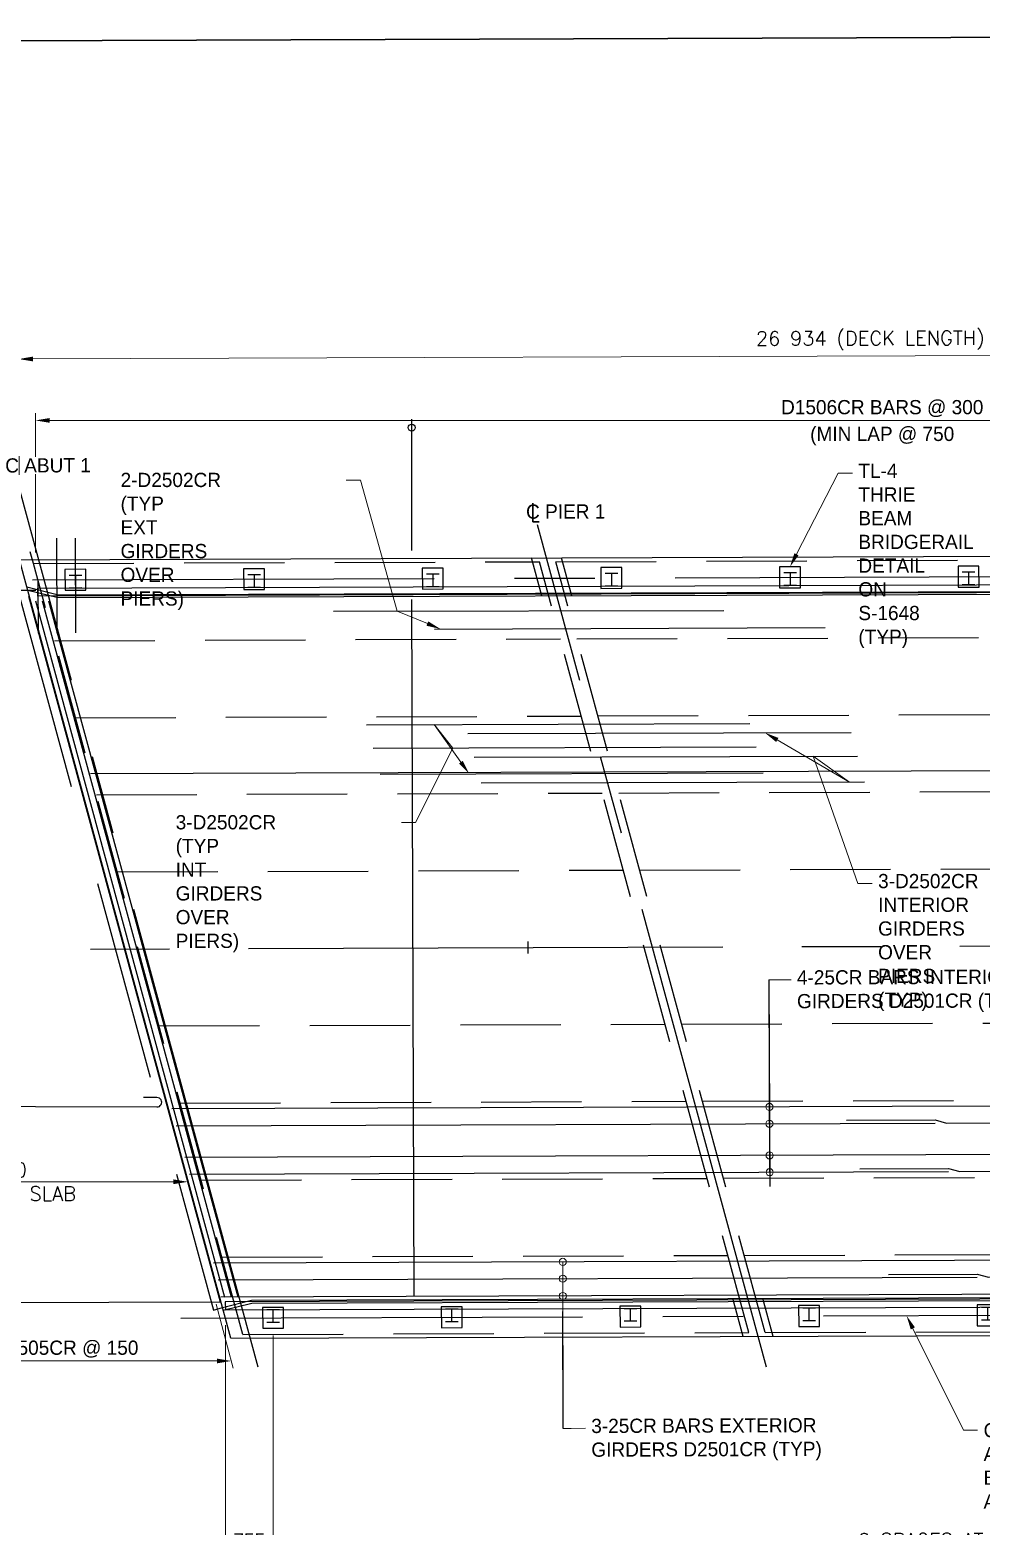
# Model space of a CAD drawing. Header units: metres. Extents: x 16685.1 to 16747.8, y 5649248.2 to 5649284.
# Drawn here: x 16698.87 to 16713.91, y 5649260.3 to 5649283.96 of the extents above; entities that cross this region are included whole.
import ezdxf
from ezdxf import colors
from ezdxf.entities.mleader import LeaderData, LeaderLine
from ezdxf.math import Vec2, Vec3

# ---------------------------------------------------------------- set-up
doc = ezdxf.new("R2010")
doc.units = ezdxf.units.M
for name, pattern in [('CENTER2', [1.125, 0.75, -0.125, 0.125, -0.125]), ('CENTERX2', [101.6, 63.5, -12.7, 12.7, -12.7]), ('HIDDEN2', [4.7625, 3.175, -1.5875])]:
    doc.linetypes.add(name, pattern=pattern)
for name, color, linetype in [('C-ROAD-CNTR', 1, 'CENTER2'), ('G-AN-DIM', 1, 'Continuous'), ('S-BR-ABUTMENT-HDD-THIN', 1, 'HIDDEN2'), ('S-BR-APPROACH-SLAB', 1, 'Continuous'), ('S-BR-BRIDGERAIL', 2, 'Continuous'), ('S-BR-CEN', 1, 'CENTERX2'), ('S-BR-DECK', 1, 'Continuous'), ('S-BR-DIM', 1, 'Continuous'), ('S-BR-POST', 1, 'Continuous'), ('S-BR-PRECAST', 17, 'HIDDEN2'), ('S-BR-REINFORCING', 2, 'Continuous')]:
    doc.layers.add(name, color=color, linetype=linetype)
doc.layers.add('G-TB-VPORTS', color=8, linetype='Continuous', plot=False)
doc.layers.add('S-BR-NPLOT', color=250, linetype='Continuous', plot=False)
doc.styles.add('AT Text Standard', font='simplex.shx', dxfattribs={"oblique": 1e-05, "height": 3})
doc.styles.add('AT_Font_Prop_3.0', font='font005.shx', dxfattribs={"height": 3})
doc.dimstyles.new('AT Dim Standard (Meters)', dxfattribs={"dimtxt": 3, "dimasz": 3, "dimexe": 1.5, "dimexo": 1.5, "dimgap": 1, "dimtad": 1, "dimdec": 0, "dimlfac": 1000, "dimzin": 0, "dimdsep": 46, "dimtxsty": 'AT_Font_Prop_3.0', "dimcen": -1.5, "dimclrd": 256, "dimclre": 256, "dimclrt": 2, "dimaunit": 1, "dimadec": 3, "dimazin": 0, "dimtfac": 1, "dimtdec": 0, "dimtmove": 0, "dimatfit": 3, "dimfxl": 1, "dimtfill": 1, "dimtolj": 1, "dimtzin": 0, "dimlwd": 15, "dimlwe": 15, "dimarcsym": 0})
doc.dimstyles.new('AT Dim Standard (Millimeters)', dxfattribs={"dimtxt": 3, "dimasz": 3, "dimexe": 1.5, "dimexo": 1.5, "dimgap": 1, "dimtad": 1, "dimdec": 3, "dimzin": 0, "dimdsep": 32, "dimtxsty": 'AT Text Standard', "dimcen": -1.5, "dimclrd": 256, "dimclre": 256, "dimclrt": 2, "dimaunit": 1, "dimadec": 3, "dimazin": 0, "dimtfac": 1, "dimtdec": 3, "dimtmove": 0, "dimatfit": 3, "dimfxl": 1, "dimtfill": 1, "dimtolj": 1, "dimtzin": 0, "dimlwd": 15, "dimlwe": 15, "dimarcsym": 0})

# ---------------------------------------------------------------- blocks, each defined once
blk = doc.blocks.new('*U43')
at = {"layer": 'S-BR-POST'}
for p, q in [((-0.1, 0.13), (0.1, 0.13)), ((0, -0.07), (0, 0.13)), ((-0.1, -0.07), (0.1, -0.07))]:
    blk.add_line(p, q, dxfattribs=at)
blk.add_lwpolyline([(-0.166, 0.164), (-0.164, -0.166), (0.166, -0.164), (0.164, 0.166), (-0.166, 0.164)], dxfattribs=at)
blk = doc.blocks.new('*U44')
at = {"layer": 'S-BR-DIM', "color": 0, "linetype": 'ByBlock', "lineweight": -2, "transparency": 16777216}
for p in [(-22.599, -0.078), (-19.774, -0.068), (-16.949, -0.059), (-14.124, -0.049), (-11.3, -0.039), (-8.475, -0.029), (-5.65, -0.02), (-2.825, -0.01), (0, 0)]:
    blk.add_blockref('*U43', p, dxfattribs=at)
blk = doc.blocks.new('*U45')
at = {"layer": 'S-BR-POST'}
for p, q in [((-0.1, 0.13), (0.1, 0.13)), ((0, -0.07), (0, 0.13)), ((-0.1, -0.07), (0.1, -0.07))]:
    blk.add_line(p, q, dxfattribs=at)
blk.add_lwpolyline([(-0.166, 0.164), (-0.164, -0.166), (0.166, -0.164), (0.164, 0.166), (-0.166, 0.164)], dxfattribs=at)
blk = doc.blocks.new('*U46')
at = {"layer": 'S-BR-DIM', "color": 0, "linetype": 'ByBlock', "lineweight": -2, "transparency": 16777216}
for p in [(-22.599, -0.078), (-19.774, -0.068), (-16.949, -0.059), (-14.124, -0.049), (-11.3, -0.039), (-8.475, -0.029), (-5.65, -0.02), (-2.825, -0.01), (0, 0)]:
    blk.add_blockref('*U45', p, dxfattribs=at)
blk = doc.blocks.new('*D64')
at = {"layer": 'S-BR-DIM', "lineweight": 15, "transparency": 16777216}
for p, q in [((16695.969, 5649263.795), (16696.235, 5649262.8)), ((16701.815, 5649263.811), (16702.085, 5649262.8)), ((16696.43, 5649262.913), (16701.83, 5649262.913))]:
    blk.add_line(p, q, dxfattribs=at)
at = {"layer": 'S-BR-DIM', "transparency": 16777216}
for points in [[(16696.43, 5649262.95), (16696.43, 5649262.875), (16696.205, 5649262.913)], [(16701.83, 5649262.95), (16701.83, 5649262.875), (16702.055, 5649262.913)]]:
    blk.add_solid(points, dxfattribs=at)
at = {"layer": 'S-BR-DIM', "color": 2, "transparency": 16777216, "insert": (16699.13, 5649263.1), "char_height": 0.225, "attachment_point": 5, "style": 'AT_Font_Prop_3.0', "bg_fill": 3, "box_fill_scale": 1.1, "bg_fill_color": 256, "bg_fill_true_color": 13158600, "bg_fill_transparency": 0}
blk.add_mtext('\\A1;35 - G1505CR @ 150', dxfattribs=at)
blk = doc.blocks.new('*D66')
at = {"layer": 'G-AN-DIM', "lineweight": 15, "transparency": 16777216}
for p, q in [((16701.963, 5649263.48), (16701.963, 5649259.775)), ((16702.718, 5649263.318), (16702.718, 5649259.775)), ((16702.188, 5649259.887), (16702.493, 5649259.887))]:
    blk.add_line(p, q, dxfattribs=at)
at = {"layer": 'G-AN-DIM', "transparency": 16777216}
for points in [[(16702.188, 5649259.925), (16702.188, 5649259.85), (16701.963, 5649259.887)], [(16702.493, 5649259.925), (16702.493, 5649259.85), (16702.718, 5649259.887)]]:
    blk.add_solid(points, dxfattribs=at)
at = {"layer": 'G-AN-DIM', "color": 2, "transparency": 16777216, "insert": (16702.34, 5649260.075), "char_height": 0.225, "attachment_point": 5, "style": 'AT_Font_Prop_3.0', "bg_fill": 3, "box_fill_scale": 1.1, "bg_fill_color": 256, "bg_fill_true_color": 13158600, "bg_fill_transparency": 0}
blk.add_mtext('\\A1;755', dxfattribs=at)
blk = doc.blocks.new('*D67')
at = {"layer": 'G-AN-DIM', "lineweight": 15, "transparency": 16777216}
for p, q in [((16702.718, 5649263.318), (16702.718, 5649259.775)), ((16728.143, 5649263.406), (16728.143, 5649259.775)), ((16702.943, 5649259.887), (16727.918, 5649259.887))]:
    blk.add_line(p, q, dxfattribs=at)
at = {"layer": 'G-AN-DIM', "transparency": 16777216}
for points in [[(16702.943, 5649259.925), (16702.943, 5649259.85), (16702.718, 5649259.887)], [(16727.918, 5649259.925), (16727.918, 5649259.85), (16728.143, 5649259.887)]]:
    blk.add_solid(points, dxfattribs=at)
at = {"layer": 'G-AN-DIM', "color": 2, "transparency": 16777216, "insert": (16715.43, 5649260.075), "char_height": 0.225, "attachment_point": 5, "style": 'AT Text Standard', "bg_fill": 3, "box_fill_scale": 1.1, "bg_fill_color": 256, "bg_fill_true_color": 13158600, "bg_fill_transparency": 0}
blk.add_mtext('\\A1;9 SPACES AT 2825 = 25 425 POST SPACING', dxfattribs=at)
at = {"layer": 'G-AN-DIM', "color": 2, "transparency": 16777216, "insert": (16715.43, 5649259.641), "char_height": 0.225, "attachment_point": 5, "style": 'AT Text Standard', "bg_fill": 3, "box_fill_scale": 1.1, "bg_fill_color": 256, "bg_fill_true_color": 13158600, "bg_fill_transparency": 0}
blk.add_mtext('\\A1;(OPPOSITE OTHER SIDE)', dxfattribs=at)
blk = doc.blocks.new('*D69')
at = {"layer": 'G-AN-DIM', "lineweight": 15, "transparency": 16777216}
for p, q in [((16698.96, 5649275.697), (16698.96, 5649277.899)), ((16699.185, 5649277.787), (16725.513, 5649277.787)), ((16725.738, 5649275.423), (16725.738, 5649277.899))]:
    blk.add_line(p, q, dxfattribs=at)
at = {"layer": 'G-AN-DIM', "transparency": 16777216}
for points in [[(16699.185, 5649277.824), (16699.185, 5649277.749), (16698.96, 5649277.787)], [(16725.513, 5649277.824), (16725.513, 5649277.749), (16725.738, 5649277.787)]]:
    blk.add_solid(points, dxfattribs=at)
at = {"layer": 'G-AN-DIM', "color": 2, "transparency": 16777216, "char_height": 0.225, "attachment_point": 5, "style": 'AT_Font_Prop_3.0', "bg_fill": 3, "box_fill_scale": 1.1, "bg_fill_color": 256, "bg_fill_true_color": 13158600, "bg_fill_transparency": 0}
for s, insert in [('\\A1;D1506CR BARS @ 300', (16712.349, 5649277.974)), ('\\A1;(MIN LAP @ 750', (16712.349, 5649277.54))]:
    blk.add_mtext(s, dxfattribs=dict(at, insert=insert))
blk = doc.blocks.new('*D83')
at = {"layer": 'G-AN-DIM', "lineweight": 15, "transparency": 16777216}
for p, q in [((16695.337, 5649265.838), (16695.331, 5649265.859)), ((16695.586, 5649265.746), (16701.142, 5649265.746))]:
    blk.add_line(p, q, dxfattribs=at)
at = {"layer": 'G-AN-DIM', "transparency": 16777216}
for points in [[(16695.586, 5649265.784), (16695.586, 5649265.709), (16695.361, 5649265.746)], [(16701.142, 5649265.784), (16701.142, 5649265.709), (16701.367, 5649265.746)]]:
    blk.add_solid(points, dxfattribs=at)
at = {"layer": 'G-AN-DIM', "color": 2, "transparency": 16777216, "insert": (16698.364, 5649265.934), "char_height": 0.225, "attachment_point": 5, "style": 'AT Text Standard', "bg_fill": 3, "box_fill_scale": 1.1, "bg_fill_color": 256, "bg_fill_true_color": 13158600, "bg_fill_transparency": 0}
blk.add_mtext('\\A1;6 000', dxfattribs=at)
at = {"layer": 'G-AN-DIM', "color": 2, "transparency": 16777216, "insert": (16698.364, 5649265.559), "char_height": 0.225, "attachment_point": 5, "style": 'AT Text Standard', "bg_fill": 3, "box_fill_scale": 1.1, "bg_fill_color": 256, "bg_fill_true_color": 13158600, "bg_fill_transparency": 0}
blk.add_mtext('\\A1;APPROACH SLAB', dxfattribs=at)
blk = doc.blocks.new('*D102')
at = {"layer": 'G-AN-DIM', "lineweight": 15, "transparency": 16777216}
for p, q in [((16698.705, 5649275.696), (16698.694, 5649278.87)), ((16698.919, 5649278.758), (16725.403, 5649278.85)), ((16725.639, 5649275.789), (16725.628, 5649278.963))]:
    blk.add_line(p, q, dxfattribs=at)
at = {"layer": 'G-AN-DIM', "transparency": 16777216}
for points in [[(16725.403, 5649278.887), (16725.403, 5649278.812), (16725.628, 5649278.851)], [(16698.919, 5649278.796), (16698.919, 5649278.721), (16698.694, 5649278.757)]]:
    blk.add_solid(points, dxfattribs=at)
at = {"layer": 'G-AN-DIM', "color": 2, "transparency": 16777216, "insert": (16712.16, 5649279.05), "char_height": 0.225, "attachment_point": 5, "rotation": 0.1985, "style": 'AT Text Standard', "bg_fill": 3, "box_fill_scale": 1.1, "bg_fill_color": 256, "bg_fill_true_color": 13158600, "bg_fill_transparency": 0}
blk.add_mtext('\\A1;26 934 (DECK LENGTH)', dxfattribs=at)
blk = doc.blocks.new('_None')
blk = doc.blocks.new('_Small')
at = {"color": 0, "linetype": 'ByBlock', "lineweight": -2}
blk.add_circle((0, 0), 0.25, dxfattribs=at)

msp = doc.modelspace()

# ---------------------------------------------------------------- linework, layer by layer
at = {"layer": 'C-ROAD-CNTR', "ltscale": 10}
for p, q in [((16702.4808, 5649262.8161), (16698.6641, 5649276.8653)), ((16691.079, 5649269.3958), (16737.8083, 5649269.5576))]:
    msp.add_line(p, q, dxfattribs=at)
at = {"layer": 'G-TB-VPORTS', "lineweight": 30}
msp.add_lwpolyline([(16685.1553, 5649256.2626), (16747.7694, 5649256.4835), (16747.7189, 5649283.962), (16685.1048, 5649283.7412)], close=True, dxfattribs=at)
at = {"layer": 'S-BR-ABUTMENT-HDD-THIN'}
msp.add_line((16701.773, 5649263.7179), (16701.9178, 5649263.7573), dxfattribs=at)
at = {"layer": 'S-BR-APPROACH-SLAB'}
msp.add_line((16695.8825, 5649263.8284), (16701.8825, 5649263.8491), dxfattribs=at)
at = {"layer": 'S-BR-BRIDGERAIL'}
for points in [[(16698.9954, 5649275.1342), (16725.7169, 5649275.2268), (16725.7174, 5649275.0998), (16698.9958, 5649275.0072)], [(16701.9623, 5649263.7224), (16728.8051, 5649263.8154), (16728.8046, 5649263.9424), (16701.9618, 5649263.8494)]]:
    msp.add_lwpolyline(points, close=True, dxfattribs=at)
at = {"layer": 'S-BR-CEN', "color": 8, "ltscale": 0.1}
for p, q in [((16698.9129, 5649275.2639), (16726.0139, 5649275.3578)), ((16701.2585, 5649263.59), (16729.18, 5649263.6867))]:
    msp.add_line(p, q, dxfattribs=at)
at = {"layer": 'S-BR-DECK'}
for p, q in [((16698.7051, 5649275.5832), (16725.639, 5649275.6765)), ((16699.3025, 5649275.0303), (16698.8232, 5649275.1483)), ((16699.2971, 5649274.9853), (16698.8367, 5649275.0987)), ((16699.2971, 5649274.9853), (16725.3111, 5649275.0754)), ((16699.3025, 5649275.0303), (16725.3054, 5649275.1203)), ((16702.3774, 5649263.8739), (16728.3913, 5649263.964)), ((16701.9178, 5649263.7573), (16702.3774, 5649263.8739)), ((16701.9296, 5649263.7138), (16702.3831, 5649263.8289)), ((16702.3831, 5649263.8289), (16728.3859, 5649263.919)), ((16702.0494, 5649263.2727), (16728.9834, 5649263.366))]:
    msp.add_line(p, q, dxfattribs=at)
at = {"layer": 'S-BR-DIM'}
for p, q in [((16706.7439, 5649269.5438), (16706.7446, 5649269.3563)), ((16710.5582, 5649268.9387), (16710.5695, 5649265.6735))]:
    msp.add_line(p, q, dxfattribs=at)
at = {"layer": 'S-BR-NPLOT'}
for p, q in [((16698.9652, 5649275.0991), (16697.7526, 5649275.0949)), ((16699.831, 5649272.2015), (16726.3509, 5649272.2933))]:
    msp.add_line(p, q, dxfattribs=at)
at = {"layer": 'S-BR-POST'}
for p, q in [((16699.6909, 5649275.3366), (16699.4909, 5649275.3359)), ((16699.5909, 5649275.3363), (16699.5916, 5649275.1363)), ((16699.6916, 5649275.1366), (16699.4916, 5649275.1359)), ((16702.6165, 5649263.7247), (16702.8165, 5649263.7254)), ((16702.7172, 5649263.525), (16702.7165, 5649263.725)), ((16702.6172, 5649263.5247), (16702.8172, 5649263.5254))]:
    msp.add_line(p, q, dxfattribs=at)
for points in [[(16699.7567, 5649275.1018), (16699.7556, 5649275.4318), (16699.4256, 5649275.4307), (16699.4267, 5649275.1007), (16699.7567, 5649275.1018)], [(16702.5514, 5649263.7595), (16702.5526, 5649263.4295), (16702.8826, 5649263.4306), (16702.8814, 5649263.7606), (16702.5514, 5649263.7595)]]:
    msp.add_lwpolyline(points, dxfattribs=at)
at = {"layer": 'S-BR-PRECAST', "ltscale": 0.5}
for p, q in [((16698.9284, 5649275.524), (16706.9284, 5649275.5517)), ((16707.1884, 5649275.5526), (16717.1883, 5649275.5872)), ((16707.52, 5649274.3318), (16717.52, 5649274.3664)), ((16699.2601, 5649274.3032), (16707.26, 5649274.3309)), ((16699.5911, 5649273.0845), (16707.5911, 5649273.1123)), ((16707.8511, 5649273.1132), (16717.851, 5649273.1478)), ((16699.9222, 5649271.8659), (16707.9221, 5649271.8936)), ((16708.1821, 5649271.8945), (16718.1821, 5649271.9292)), ((16700.2532, 5649270.6473), (16708.2532, 5649270.675)), ((16708.5132, 5649270.6759), (16718.5131, 5649270.7106)), ((16700.9154, 5649268.2101), (16708.9153, 5649268.2378)), ((16709.1753, 5649268.2387), (16719.1752, 5649268.2733)), ((16701.2464, 5649266.9914), (16709.2464, 5649267.0192)), ((16709.5064, 5649267.0201), (16719.5063, 5649267.0547)), ((16709.8374, 5649265.8014), (16719.8374, 5649265.8361)), ((16701.5775, 5649265.7728), (16709.5774, 5649265.8005)), ((16701.9085, 5649264.5542), (16709.9085, 5649264.5819)), ((16710.1685, 5649264.5828), (16720.1684, 5649264.6175)), ((16702.2402, 5649263.3334), (16710.2401, 5649263.3611)), ((16710.5001, 5649263.362), (16720.5001, 5649263.3966))]:
    msp.add_line(p, q, dxfattribs=at)
at = {"layer": 'S-BR-REINFORCING'}
for p, q in [((16698.9597, 5649274.9321), (16701.9501, 5649263.9244)), ((16699.0632, 5649274.9324), (16702.0536, 5649263.9247)), ((16699.1667, 5649274.9328), (16702.1572, 5649263.9251)), ((16704.9501, 5649263.9348), (16704.9119, 5649274.9527)), ((16701.1869, 5649266.632), (16713.1868, 5649266.6736)), ((16701.3952, 5649265.8651), (16713.3951, 5649265.9066)), ((16701.849, 5649264.1948), (16713.8489, 5649264.2363))]:
    msp.add_line(p, q, dxfattribs=at)
for points in [[(16703.6706, 5649274.7709), (16709.8455, 5649274.7798)], [(16705.2706, 5649274.4879), (16711.4455, 5649274.5093)], [(16704.1961, 5649272.9744), (16710.2565, 5649272.9954)], [(16705.7961, 5649272.8367), (16711.8565, 5649272.8501)], [(16704.2974, 5649272.6014), (16710.3578, 5649272.6224)], [(16705.8974, 5649272.4638), (16711.9578, 5649272.4772)], [(16704.4082, 5649272.1933), (16710.4687, 5649272.2143)], [(16706.0082, 5649272.0556), (16712.0687, 5649272.0691)], [(16717.3418, 5649266.9043), (16715.9419, 5649266.8995), (16715.7622, 5649266.9488), (16701.1146, 5649266.8981)], [(16711.7866, 5649266.7187), (16713.1866, 5649266.7236), (16713.3663, 5649266.6742), (16728.0206, 5649266.725)], [(16711.995, 5649265.9518), (16713.395, 5649265.9566), (16713.5747, 5649265.9073), (16728.2289, 5649265.958)], [(16718.004, 5649264.4671), (16716.604, 5649264.4622), (16716.4243, 5649264.5116), (16701.7767, 5649264.4609)], [(16712.4487, 5649264.2815), (16713.8487, 5649264.2863), (16714.0284, 5649264.237), (16728.6827, 5649264.2877)]]:
    msp.add_lwpolyline(points, dxfattribs=at)
msp.add_lwpolyline([(16695.1134, 5649266.9453), (16700.8808, 5649266.9292, 1), (16700.8812, 5649267.0792), (16700.6682, 5649267.0798)], format="xyb", dxfattribs=at)

# ---------------------------------------------------------------- block references
at = {"layer": 'S-BR-DIM', "rotation": 179.9999999999586}
msp.add_blockref('*U46', (16699.5911, 5649275.2663), dxfattribs=at)
at = {"layer": 'S-BR-DIM'}
msp.add_blockref('*U44', (16728.1409, 5649263.6831), dxfattribs=at)

# ---------------------------------------------------------------- leaders
ml = msp.add_multileader_mtext('Standard', dxfattribs=at)
ml.set_content('TL-4 THRIE BEAM BRIDGERAIL DETAIL ON S-1648 (TYP)', color=2, style='AT_Font_Prop_3.0')
ml.set_leader_properties(color=256, linetype='ByLayer', lineweight=15)
ml.build(insert=Vec2(0, 0))
ml.multileader.update_dxf_attribs({"dogleg_length": 3, "arrow_head_size": 0.225, "scale": 0.075})
ctx = ml.context
ctx.base_point, ctx.scale, ctx.char_height, ctx.arrow_head_size, ctx.landing_gap_size, ctx.plane_origin = Vec3(16711.8781, 5649276.9537), 0.075, 0.225, 0.225, 0.0938, Vec3(16710.8901, 5649275.4704)
notes = []
notes.append((ctx, [(0, (1, 1, 0), (16711.6531, 5649276.9537), (1, 0), 0.225, [(0, [(16710.8901, 5649275.4704)], 0, [])])]))
ctx.mtext.insert, ctx.mtext.width, ctx.mtext.flow_direction = Vec3(16711.9719, 5649277.1037), 4.932988, 5
ml = msp.add_multileader_mtext('Standard', dxfattribs=at)
ml.set_content('3-D2502CR (TYP INT GIRDERS OVER PIERS)', color=2, style='AT_Font_Prop_3.0')
ml.set_leader_properties(color=256, linetype='ByLayer', lineweight=15)
ml.build(insert=Vec2(0, 0))
ml.multileader.update_dxf_attribs({"dogleg_length": 3, "arrow_head_size": 0.225, "scale": 0.075})
ctx = ml.context
ctx.base_point, ctx.scale, ctx.char_height, ctx.arrow_head_size, ctx.landing_gap_size, ctx.plane_origin = Vec3(16701.0831, 5649271.4288), 0.075, 0.225, 0.225, 0.0938, Vec3(16705.8172, 5649272.1982)
notes.append((ctx, [(0, (1, 1, 0), (16704.9706, 5649271.4288), (-1, 0), 0.225, [(2, [(16705.8172, 5649272.1982), (16705.2637, 5649272.9781), (16705.5615, 5649272.6058)], 0, [])])]))
ctx.mtext.insert, ctx.mtext.width, ctx.mtext.flow_direction = Vec3(16701.1769, 5649271.5448), 3.608372, 5
ml = msp.add_multileader_mtext('Standard', dxfattribs=at)
ml.set_content('3-D2502CR  INTERIOR GIRDERS OVER PIERS (TYP)', color=2, style='AT_Font_Prop_3.0')
ml.set_leader_properties(color=256, linetype='ByLayer', lineweight=15)
ml.build(insert=Vec2(0, 0))
ml.multileader.update_dxf_attribs({"dogleg_length": 3, "arrow_head_size": 0.225, "scale": 0.075})
ctx = ml.context
ctx.base_point, ctx.scale, ctx.char_height, ctx.arrow_head_size, ctx.landing_gap_size, ctx.plane_origin = Vec3(16712.1901, 5649270.4646), 0.075, 0.225, 0.225, 0.0938, Vec3(16710.6879, 5649272.8475)
notes.append((ctx, [(0, (1, 1, 0), (16711.9651, 5649270.4646), (1, 0), 0.225, [(2, [(16710.4951, 5649272.8471), (16711.8316, 5649272.0686), (16711.2597, 5649272.4757)], 0, [])])]))
ctx.mtext.insert, ctx.mtext.width, ctx.mtext.flow_direction = Vec3(16712.2839, 5649270.6146), 3.485278, 5
ml = msp.add_multileader_mtext('Standard', dxfattribs=at)
ml.set_content(' ', color=2, style='AT_Font_Prop_3.0')
ml.set_leader_properties(color=256, linetype='ByLayer', lineweight=15)
ml.set_arrow_properties(name='SMALL')
ml.build(insert=Vec2(0, 0))
ml.multileader.update_dxf_attribs({"has_dogleg": 0, "dogleg_length": 3, "arrow_head_size": 0.225, "scale": 0.075})
ctx = ml.context
ctx.base_point, ctx.scale, ctx.char_height, ctx.arrow_head_size, ctx.landing_gap_size, ctx.plane_origin, ctx.plane_x_axis, ctx.plane_y_axis = Vec3(16710.5582, 5649268.9387), 0.075, 0.225, 0.225, 0.0938, Vec3(16710.5688, 5649265.8725), Vec3(0.999994, 0.003464), Vec3(-0.003464, 0.999994)
notes.append((ctx, [(0, (1, 1, 0), (16710.4582, 5649268.9383), (0.999994, 0.003464), 0.1, [(0, [(16710.5688, 5649265.8969)], 0, [])])]))
ctx.mtext.insert, ctx.mtext.text_direction, ctx.mtext.rotation, ctx.mtext.flow_direction = Vec3(16710.6516, 5649269.0515), Vec3(0.999994, 0.003464), 0.003464, 5
ml = msp.add_multileader_mtext('Standard', dxfattribs=at)
ml.set_content(' ', color=2, style='AT_Font_Prop_3.0')
ml.set_leader_properties(color=256, linetype='ByLayer', lineweight=15)
ml.set_arrow_properties(name='SMALL')
ml.build(insert=Vec2(0, 0))
ml.multileader.update_dxf_attribs({"has_dogleg": 0, "dogleg_length": 3, "arrow_head_size": 0.225, "scale": 0.075})
ctx = ml.context
ctx.base_point, ctx.scale, ctx.char_height, ctx.arrow_head_size, ctx.landing_gap_size, ctx.plane_origin, ctx.plane_x_axis, ctx.plane_y_axis = Vec3(16710.5582, 5649268.9387), 0.075, 0.225, 0.225, 0.0938, Vec3(16710.5677, 5649266.2146), Vec3(0.999994, 0.003464), Vec3(-0.003464, 0.999994)
notes.append((ctx, [(0, (1, 1, 0), (16710.4582, 5649268.9383), (0.999994, 0.003464), 0.1, [(0, [(16710.5678, 5649266.1632)], 0, [])])]))
ctx.mtext.insert, ctx.mtext.text_direction, ctx.mtext.rotation, ctx.mtext.flow_direction = Vec3(16710.6516, 5649269.0515), Vec3(0.999994, 0.003464), 0.003464, 5
ml = msp.add_multileader_mtext('Standard', dxfattribs=at)
ml.set_content(' ', color=2, style='AT_Font_Prop_3.0')
ml.set_leader_properties(color=256, linetype='ByLayer', lineweight=15)
ml.set_arrow_properties(name='SMALL')
ml.build(insert=Vec2(0, 0))
ml.multileader.update_dxf_attribs({"has_dogleg": 0, "dogleg_length": 3, "arrow_head_size": 0.225, "scale": 0.075})
ctx = ml.context
ctx.base_point, ctx.scale, ctx.char_height, ctx.arrow_head_size, ctx.landing_gap_size, ctx.plane_origin, ctx.plane_x_axis, ctx.plane_y_axis = Vec3(16710.5582, 5649268.9387), 0.075, 0.225, 0.225, 0.0938, Vec3(16710.5663, 5649266.6159), Vec3(0.999994, 0.003464), Vec3(-0.003464, 0.999994)
notes.append((ctx, [(0, (1, 1, 0), (16710.4582, 5649268.9383), (0.999994, 0.003464), 0.1, [(0, [(16710.5661, 5649266.6645)], 0, [])])]))
ctx.mtext.insert, ctx.mtext.text_direction, ctx.mtext.rotation, ctx.mtext.flow_direction = Vec3(16710.6516, 5649269.0515), Vec3(0.999994, 0.003464), 0.003464, 5
ml = msp.add_multileader_mtext('Standard', dxfattribs=at)
ml.set_content(' ', color=2, style='AT_Font_Prop_3.0')
ml.set_leader_properties(color=256, linetype='ByLayer', lineweight=15)
ml.set_arrow_properties(name='SMALL')
ml.build(insert=Vec2(0, 0))
ml.multileader.update_dxf_attribs({"dogleg_length": 3, "arrow_head_size": 0.225, "scale": 0.075})
ctx = ml.context
ctx.base_point, ctx.scale, ctx.char_height, ctx.arrow_head_size, ctx.landing_gap_size, ctx.plane_origin, ctx.plane_x_axis, ctx.plane_y_axis = Vec3(16710.6582, 5649268.939), 0.075, 0.225, 0.225, 0.0938, Vec3(16710.5651, 5649266.9605), Vec3(0.999994, 0.003464), Vec3(-0.003464, 0.999994)
notes.append((ctx, [(0, (1, 1, 0), (16710.5582, 5649268.9387), (0.999994, 0.003464), 0.1, [(0, [(16710.5652, 5649266.9308)], 0, [])])]))
ctx.mtext.insert, ctx.mtext.text_direction, ctx.mtext.rotation, ctx.mtext.flow_direction = Vec3(16710.7516, 5649269.0518), Vec3(0.999994, 0.003464), 0.003464, 5
ml = msp.add_multileader_mtext('Standard', dxfattribs=at)
ml.set_content('4-25CR BARS INTERIOR\\PGIRDERS D2501CR (TYP)', color=2, style='AT_Font_Prop_3.0')
ml.set_leader_properties(color=256, linetype='ByLayer', lineweight=15)
ml.set_arrow_properties(name='NONE')
ml.build(insert=Vec2(0, 0))
ml.multileader.update_dxf_attribs({"dogleg_length": 3, "arrow_head_size": 0.225, "scale": 0.075})
ctx = ml.context
ctx.base_point, ctx.scale, ctx.char_height, ctx.arrow_head_size, ctx.landing_gap_size, ctx.plane_origin, ctx.plane_x_axis, ctx.plane_y_axis = Vec3(16710.9066, 5649268.9399), 0.075, 0.225, 0.225, 0.0938, Vec3(16710.5582, 5649268.9387), Vec3(0.999994, 0.003464), Vec3(-0.003464, 0.999994)
notes.append((ctx, [(0, (1, 1, 0), (16710.6816, 5649268.9391), (0.999994, 0.003464), 0.225, [(0, [(16710.5582, 5649268.9387)], 0, [])])]))
ctx.mtext.insert, ctx.mtext.text_direction, ctx.mtext.rotation, ctx.mtext.flow_direction = Vec3(16710.9998, 5649269.0902), Vec3(0.999994, 0.003464), 0.003464, 5
for ctx, leaders in notes:
    for number, flags, end, landing, length, lines in leaders:
        leader = LeaderData()
        leader.index, (leader.has_last_leader_line, leader.has_dogleg_vector, leader.attachment_direction) = number, flags
        leader.last_leader_point, leader.dogleg_vector, leader.dogleg_length = Vec3(end), Vec3(landing), length
        for number, points, colour, breaks in lines:
            line = LeaderLine()
            line.index, line.vertices, line.color, line.breaks = number, Vec3.list(points), colors.encode_raw_color(colour), breaks
            leader.lines.append(line)
        ctx.leaders.append(leader)

# ---------------------------------------------------------------- next in the draw order: dimensions: what is measured, and where the dimension line sits
at = {"layer": 'G-AN-DIM'}
for base, p1, p2, text, dimstyle, picture, middle in [((16725.7383, 5649277.7866), (16698.9597, 5649275.5841), (16725.7383, 5649275.3109), 'D1506CR BARS @ 300\\X(MIN LAP @ 750', 'AT Dim Standard (Meters)', '*D69', (16712.349, 5649277.7866)), ((16701.367, 5649265.7463), (16695.367, 5649265.7255), (16701.367, 5649265.7463), '<>\\XAPPROACH SLAB', 'AT Dim Standard (Millimeters)', '*D83', (16698.3642, 5649265.7463))]:
    dim = msp.add_linear_dim(base=base, p1=p1, p2=p2, text=text, dimstyle=dimstyle, dxfattribs=at)
    dim.commit()
    dim.dimension.update_dxf_attribs({"geometry": picture, "text_midpoint": middle})
at = {"layer": 'S-BR-DIM'}
dim = msp.add_linear_dim(base=(16702.0553, 5649262.9129), p1=(16695.9387, 5649263.9075), p2=(16701.7845, 5649263.9238), text='35 - G1505CR @ 150', dimstyle='AT Dim Standard (Meters)', dxfattribs=at)
dim.commit()
dim.dimension.update_dxf_attribs({"geometry": '*D64', "text_midpoint": (16699.1303, 5649263.1004)})

# ---------------------------------------------------------------- next in the draw order: linework, layer by layer
at = {"layer": 'S-BR-ABUTMENT-HDD-THIN'}
msp.add_line((16698.692, 5649275.0593), (16701.773, 5649263.7179), dxfattribs=at)
at = {"layer": 'S-BR-DECK'}
for p, q in [((16706.9668, 5649275.0118), (16706.804, 5649275.6113)), ((16707.443, 5649275.0135), (16707.2802, 5649275.6129)), ((16698.8513, 5649275.0067), (16701.8825, 5649263.8491))]:
    msp.add_line(p, q, dxfattribs=at)
at = {"layer": 'S-BR-DIM'}
msp.add_line((16704.9092, 5649275.7297), (16704.9092, 5649277.8054), dxfattribs=at)
msp.add_circle((16704.9092, 5649277.6723), 0.0543, dxfattribs=at)
at = {"layer": 'S-BR-NPLOT'}
for p, q in [((16699.2937, 5649275.9259), (16699.2989, 5649274.4249)), ((16699.5887, 5649275.9269), (16699.5939, 5649274.4259)), ((16698.9284, 5649275.524), (16698.8777, 5649275.7106)), ((16698.999, 5649275.2642), (16699.0019, 5649274.4239))]:
    msp.add_line(p, q, dxfattribs=at)
at = {"layer": 'S-BR-REINFORCING'}
for points in [[(16717.5502, 5649266.1374), (16716.1502, 5649266.1325), (16715.9705, 5649266.1819), (16701.3229, 5649266.1312)], [(16718.1197, 5649264.0277), (16716.7197, 5649264.0228), (16716.5403, 5649263.9722), (16701.8927, 5649263.9215)]]:
    msp.add_lwpolyline(points, dxfattribs=at)

# ---------------------------------------------------------------- next in the draw order: texts
at = {"layer": 'S-BR-DIM', "color": 2, "lineweight": 30, "insert": (16698.481, 5649277.0725), "char_height": 0.225, "attachment_point": 4, "rotation": 0.19847, "style": 'AT_Font_Prop_3.0', "bg_fill": 3, "box_fill_scale": 1.1, "bg_fill_color": 256, "bg_fill_true_color": 13158600, "bg_fill_transparency": 0}
msp.add_mtext('C ABUT 1', dxfattribs=at)

# ---------------------------------------------------------------- next in the draw order: dimensions: what is measured, and where the dimension line sits
at = {"layer": 'G-AN-DIM'}
dim = msp.add_linear_dim(base=(16702.7176, 5649259.8872), p1=(16701.9626, 5649263.5924), p2=(16702.7176, 5649263.43), dimstyle='AT Dim Standard (Meters)', dxfattribs=at)
dim.commit()
dim.dimension.update_dxf_attribs({"geometry": '*D66', "text_midpoint": (16702.3401, 5649260.0747)})

# ---------------------------------------------------------------- next in the draw order: leaders
at = {"layer": 'S-BR-DIM'}
ml = msp.add_multileader_mtext('Standard', dxfattribs=at)
ml.set_content('2-D2502CR (TYP EXT GIRDERS OVER PIERS)', color=2, style='AT_Font_Prop_3.0')
ml.set_leader_properties(color=256, linetype='ByLayer', lineweight=15)
ml.build(insert=Vec2(0, 0))
ml.multileader.update_dxf_attribs({"dogleg_length": 3, "arrow_head_size": 0.225, "scale": 0.075})
ctx = ml.context
ctx.base_point, ctx.scale, ctx.char_height, ctx.arrow_head_size, ctx.landing_gap_size, ctx.plane_origin = Vec3(16700.2113, 5649276.8421), 0.075, 0.225, 0.225, 0.0938, Vec3(16699.0011, 5649278.1257)
notes = []
notes.append((ctx, [(1, (1, 1, 0), (16704.0988, 5649276.8421), (-1, 0), 0.225, [(0, [(16705.3642, 5649274.4883), (16704.6808, 5649274.7724)], 0, [])])]))
ctx.mtext.insert, ctx.mtext.width, ctx.mtext.flow_direction = Vec3(16700.3051, 5649276.9582), 3.745833, 5
for ctx, leaders in notes:
    for number, flags, end, landing, length, lines in leaders:
        leader = LeaderData()
        leader.index, (leader.has_last_leader_line, leader.has_dogleg_vector, leader.attachment_direction) = number, flags
        leader.last_leader_point, leader.dogleg_vector, leader.dogleg_length = Vec3(end), Vec3(landing), length
        for number, points, colour, breaks in lines:
            line = LeaderLine()
            line.index, line.vertices, line.color, line.breaks = number, Vec3.list(points), colors.encode_raw_color(colour), breaks
            leader.lines.append(line)
        ctx.leaders.append(leader)

# ---------------------------------------------------------------- next in the draw order: linework, layer by layer
at = {"layer": 'S-BR-DECK'}
msp.add_line((16702.0494, 5649263.2727), (16698.7051, 5649275.5832), dxfattribs=at)
at = {"layer": 'S-BR-PRECAST', "ltscale": 0.5}
msp.add_line((16702.2402, 5649263.3334), (16698.9284, 5649275.524), dxfattribs=at)

# ---------------------------------------------------------------- next in the draw order: dimensions: what is measured, and where the dimension line sits
at = {"layer": 'G-AN-DIM'}
dim = msp.add_linear_dim(base=(16728.1425, 5649259.8872), p1=(16702.7176, 5649263.43), p2=(16728.1425, 5649263.5181), text='9 SPACES AT 2825 = <> POST SPACING\\X(OPPOSITE OTHER SIDE)', dimstyle='AT Dim Standard (Millimeters)', dxfattribs=at)
dim.commit()
dim.dimension.update_dxf_attribs({"geometry": '*D67', "text_midpoint": (16715.43, 5649259.8872)})

# ---------------------------------------------------------------- next in the draw order: linework, layer by layer
at = {"layer": 'C-ROAD-CNTR', "ltscale": 10}
msp.add_line((16710.5183, 5649262.8161), (16706.9, 5649276.135), dxfattribs=at)
at = {"layer": 'S-BR-DECK'}
for p, q in [((16710.1483, 5649263.3008), (16709.9855, 5649263.9002)), ((16710.6245, 5649263.3024), (16710.4617, 5649263.9019))]:
    msp.add_line(p, q, dxfattribs=at)
at = {"layer": 'S-BR-DIM'}
msp.add_line((16707.3062, 5649261.8465), (16707.2997, 5649263.6971), dxfattribs=at)
at = {"layer": 'S-BR-PRECAST', "ltscale": 0.5}
for p, q in [((16710.2401, 5649263.3611), (16706.9284, 5649275.5517)), ((16710.5001, 5649263.362), (16707.1884, 5649275.5526))]:
    msp.add_line(p, q, dxfattribs=at)

# ---------------------------------------------------------------- next in the draw order: leaders
at = {"layer": 'S-BR-DIM'}
ml = msp.add_multileader_mtext('Standard', dxfattribs=at)
ml.set_content(' ', color=2, style='AT_Font_Prop_3.0')
ml.set_leader_properties(color=256, linetype='ByLayer', lineweight=15)
ml.set_arrow_properties(name='SMALL')
ml.build(insert=Vec2(0, 0))
ml.multileader.update_dxf_attribs({"has_dogleg": 0, "dogleg_length": 3, "arrow_head_size": 0.225, "scale": 0.075})
ctx = ml.context
ctx.base_point, ctx.scale, ctx.char_height, ctx.arrow_head_size, ctx.landing_gap_size, ctx.plane_origin, ctx.plane_x_axis, ctx.plane_y_axis = Vec3(16707.3062, 5649261.8465), 0.075, 0.225, 0.225, 0.0938, Vec3(16707.2965, 5649264.6395), Vec3(0.999994, 0.003464), Vec3(-0.003464, 0.999994)
notes = []
notes.append((ctx, [(0, (1, 1, 0), (16707.2062, 5649261.8461), (0.999994, 0.003464), 0.1, [(0, [(16707.297, 5649264.48)], 0, [])])]))
ctx.mtext.insert, ctx.mtext.text_direction, ctx.mtext.rotation, ctx.mtext.flow_direction = Vec3(16707.3995, 5649261.9593), Vec3(0.999994, 0.003464), 0.003464, 5
ml = msp.add_multileader_mtext('Standard', dxfattribs=at)
ml.set_content(' ', color=2, style='AT_Font_Prop_3.0')
ml.set_leader_properties(color=256, linetype='ByLayer', lineweight=15)
ml.set_arrow_properties(name='SMALL')
ml.build(insert=Vec2(0, 0))
ml.multileader.update_dxf_attribs({"has_dogleg": 0, "dogleg_length": 3, "arrow_head_size": 0.225, "scale": 0.075})
ctx = ml.context
ctx.base_point, ctx.scale, ctx.char_height, ctx.arrow_head_size, ctx.landing_gap_size, ctx.plane_origin, ctx.plane_x_axis, ctx.plane_y_axis = Vec3(16707.3062, 5649261.8465), 0.075, 0.225, 0.225, 0.0938, Vec3(16707.2979, 5649264.2382), Vec3(0.999994, 0.003464), Vec3(-0.003464, 0.999994)
notes.append((ctx, [(0, (1, 1, 0), (16707.2062, 5649261.8461), (0.999994, 0.003464), 0.1, [(0, [(16707.298, 5649264.2136)], 0, [])])]))
ctx.mtext.insert, ctx.mtext.text_direction, ctx.mtext.rotation, ctx.mtext.flow_direction = Vec3(16707.3995, 5649261.9593), Vec3(0.999994, 0.003464), 0.003464, 5
ml = msp.add_multileader_mtext('Standard', dxfattribs=at)
ml.set_content(' ', color=2, style='AT_Font_Prop_3.0')
ml.set_leader_properties(color=256, linetype='ByLayer', lineweight=15)
ml.set_arrow_properties(name='SMALL')
ml.build(insert=Vec2(0, 0))
ml.multileader.update_dxf_attribs({"has_dogleg": 0, "dogleg_length": 3, "arrow_head_size": 0.225, "scale": 0.075})
ctx = ml.context
ctx.base_point, ctx.scale, ctx.char_height, ctx.arrow_head_size, ctx.landing_gap_size, ctx.plane_origin, ctx.plane_x_axis, ctx.plane_y_axis = Vec3(16707.3062, 5649261.8465), 0.075, 0.225, 0.225, 0.0938, Vec3(16707.2991, 5649263.896), Vec3(0.999994, 0.003464), Vec3(-0.003464, 0.999994)
notes.append((ctx, [(0, (1, 1, 0), (16707.2062, 5649261.8461), (0.999994, 0.003464), 0.1, [(0, [(16707.2989, 5649263.9402)], 0, [])])]))
ctx.mtext.insert, ctx.mtext.text_direction, ctx.mtext.rotation, ctx.mtext.flow_direction = Vec3(16707.3995, 5649261.9593), Vec3(0.999994, 0.003464), 0.003464, 5
ml = msp.add_multileader_mtext('Standard', dxfattribs=at)
ml.set_content('C ANCHOR BOLT ASSEMBLY', color=2, style='AT_Font_Prop_3.0')
ml.set_leader_properties(color=256, linetype='ByLayer', lineweight=15)
ml.build(insert=Vec2(0, 0))
ml.multileader.update_dxf_attribs({"dogleg_length": 3, "arrow_head_size": 0.225, "scale": 0.075})
ctx = ml.context
ctx.base_point, ctx.scale, ctx.char_height, ctx.arrow_head_size, ctx.landing_gap_size, ctx.plane_origin = Vec3(16713.8581, 5649261.8172), 0.075, 0.225, 0.225, 0.0938, Vec3(16712.7435, 5649260.6858)
notes.append((ctx, [(1, (1, 1, 0), (16713.6331, 5649261.8172), (1, 0), 0.225, [(0, [(16712.7333, 5649263.6297)], 0, [])])]))
ctx.mtext.insert, ctx.mtext.width, ctx.mtext.flow_direction = Vec3(16713.9519, 5649261.9297), 2.986621, 5
ml = msp.add_multileader_mtext('Standard', dxfattribs=at)
ml.set_content('3-25CR BARS EXTERIOR\\PGIRDERS D2501CR (TYP)', color=2, style='AT_Font_Prop_3.0')
ml.set_leader_properties(color=256, linetype='ByLayer', lineweight=15)
ml.set_arrow_properties(name='NONE')
ml.build(insert=Vec2(0, 0))
ml.multileader.update_dxf_attribs({"dogleg_length": 3, "arrow_head_size": 0.225, "scale": 0.075})
ctx = ml.context
ctx.base_point, ctx.scale, ctx.char_height, ctx.arrow_head_size, ctx.landing_gap_size, ctx.plane_origin, ctx.plane_x_axis, ctx.plane_y_axis = Vec3(16707.6545, 5649261.8477), 0.075, 0.225, 0.225, 0.0938, Vec3(16707.3062, 5649261.8465), Vec3(0.999994, 0.003464), Vec3(-0.003464, 0.999994)
notes.append((ctx, [(0, (1, 1, 0), (16707.4295, 5649261.8469), (0.999994, 0.003464), 0.225, [(0, [(16707.3062, 5649261.8465)], 0, [])])]))
ctx.mtext.insert, ctx.mtext.text_direction, ctx.mtext.rotation, ctx.mtext.flow_direction = Vec3(16707.7478, 5649261.998), Vec3(0.999994, 0.003464), 0.003464, 5
for ctx, leaders in notes:
    for number, flags, end, landing, length, lines in leaders:
        leader = LeaderData()
        leader.index, (leader.has_last_leader_line, leader.has_dogleg_vector, leader.attachment_direction) = number, flags
        leader.last_leader_point, leader.dogleg_vector, leader.dogleg_length = Vec3(end), Vec3(landing), length
        for number, points, colour, breaks in lines:
            line = LeaderLine()
            line.index, line.vertices, line.color, line.breaks = number, Vec3.list(points), colors.encode_raw_color(colour), breaks
            leader.lines.append(line)
        ctx.leaders.append(leader)

# ---------------------------------------------------------------- next in the draw order: texts
at = {"layer": 'S-BR-DIM', "color": 2, "lineweight": 30, "insert": (16706.7169, 5649276.3423), "char_height": 0.225, "attachment_point": 4, "rotation": 0.19847, "style": 'AT_Font_Prop_3.0', "bg_fill": 3, "box_fill_scale": 1.1, "bg_fill_color": 256, "bg_fill_true_color": 13158600, "bg_fill_transparency": 0}
msp.add_mtext('C PIER 1', dxfattribs=at)

# ---------------------------------------------------------------- next in the draw order: linework, layer by layer
at = {"layer": 'S-BR-DIM', "color": 2, "lineweight": 30}
for p, q in [((16706.8224, 5649276.4771), (16706.8235, 5649276.1834)), ((16706.8235, 5649276.1834), (16706.9253, 5649276.1837))]:
    msp.add_line(p, q, dxfattribs=at)

# ---------------------------------------------------------------- next in the draw order: dimensions: what is measured, and where the dimension line sits
at = {"layer": 'G-AN-DIM'}
dim = msp.add_linear_dim(base=(16725.628, 5649278.8506), p1=(16698.7051, 5649275.5832), p2=(16725.639, 5649275.6765), angle=0.19847, text='<> (DECK LENGTH)', dimstyle='AT Dim Standard (Millimeters)', dxfattribs=at)
dim.commit()
dim.dimension.update_dxf_attribs({"geometry": '*D102', "text_midpoint": (16712.1602, 5649279.0504)})

doc.saveas('drawing.dxf')
